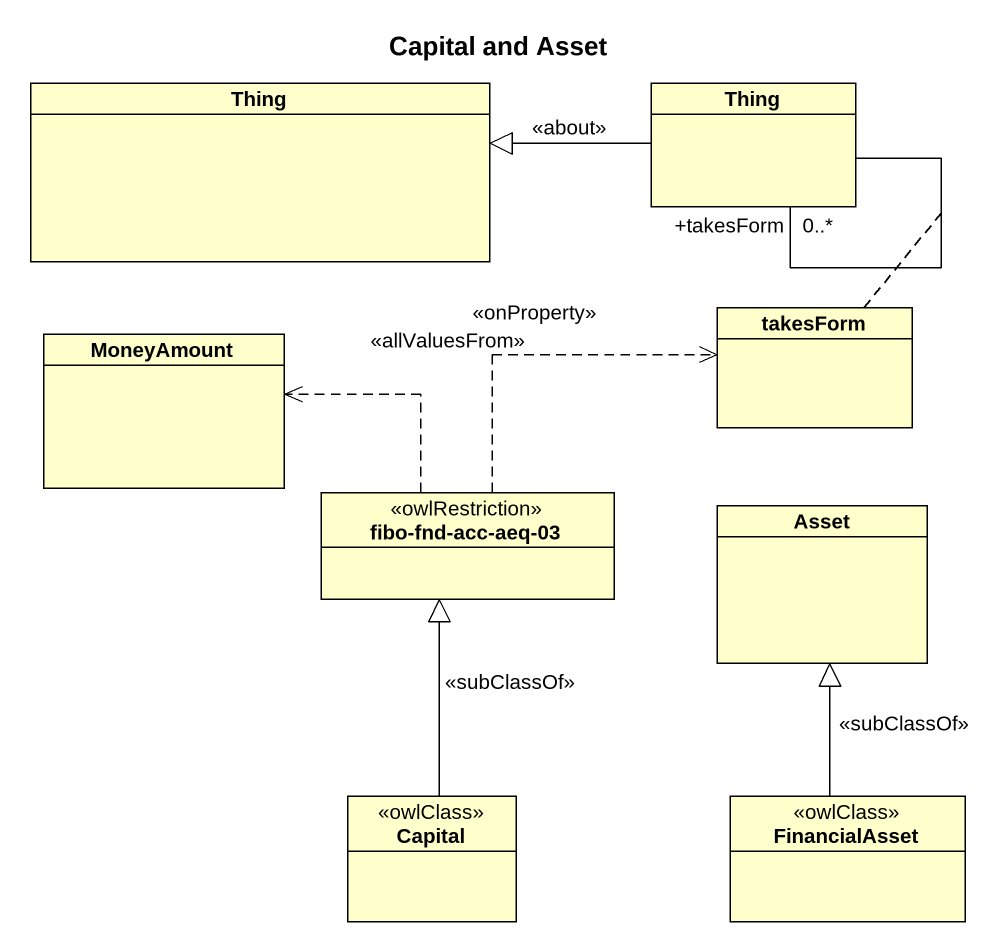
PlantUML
@startuml
title Capital and Asset
hide circle
hide empty members
class Thing
class "Thing" as Thing_2
class MoneyAmount
class takesForm
class "fibo-fnd-acc-aeq-03" as fibo_fnd_acc_aeq_03 <<owlRestriction>>
class Asset
class Capital <<owlClass>>
class FinancialAsset <<owlClass>>
Thing_2 -left-|> Thing : <<about>>
Thing_2 -- "+takesForm\n0..*" Thing_2
(Thing_2, Thing_2) .. takesForm
fibo_fnd_acc_aeq_03 .left.> MoneyAmount : <<allValuesFrom>>
fibo_fnd_acc_aeq_03 .right.> takesForm : <<onProperty>>
Capital -up-|> fibo_fnd_acc_aeq_03 : <<subClassOf>>
FinancialAsset -up-|> Asset : <<subClassOf>>
@enduml
